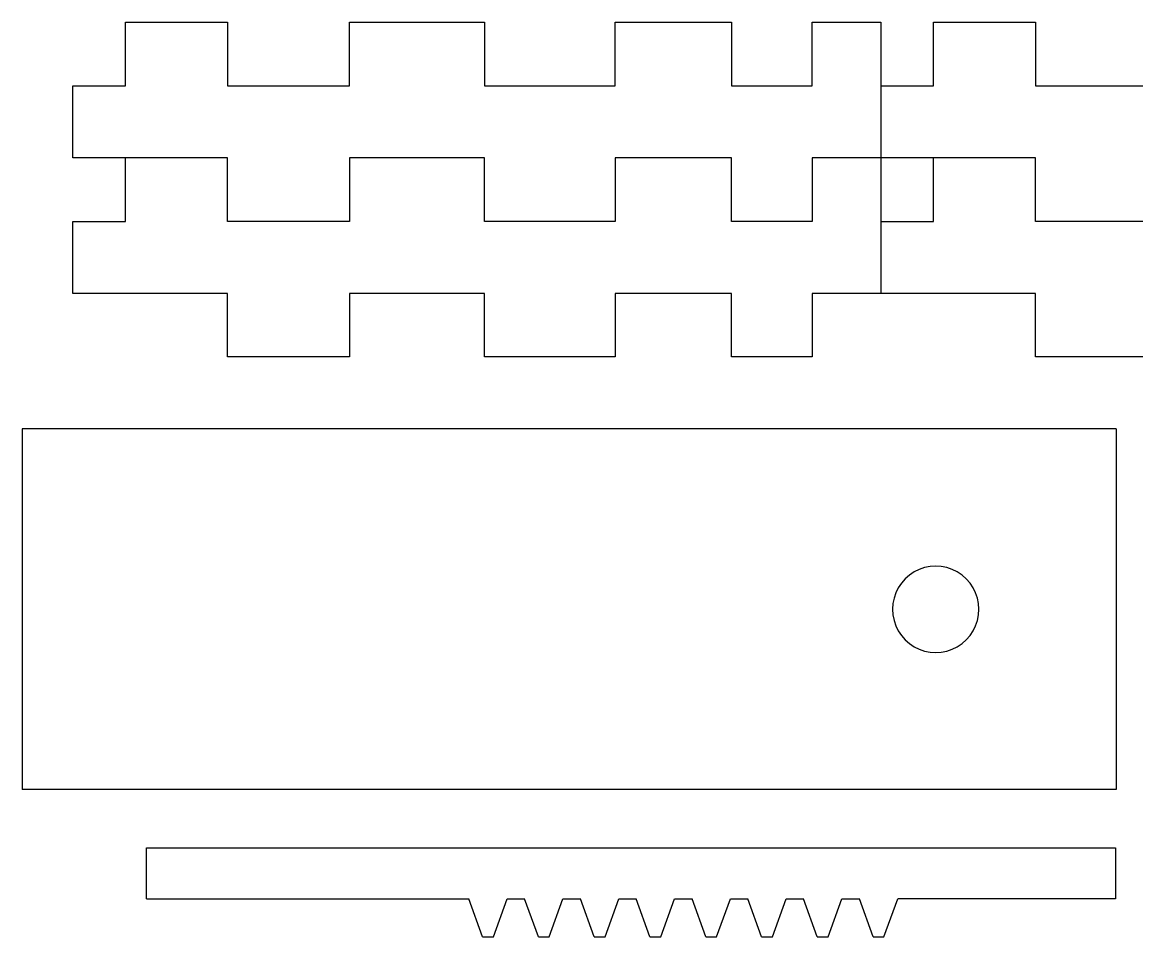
# Model space of a CAD drawing. Extents: x 6 to 157, y 201 to 289.
# Drawn here: x 6.1 to 84.5, y 220.9 to 285.3 of the extents above; entities that cross this region are included whole.
import ezdxf

# ---------------------------------------------------------------- set-up
doc = ezdxf.new("R2010")
doc.units = 0
doc.layers.add('SECTION_JOG_LINES', color=7, linetype='CONTINUOUS')
doc.layers.add('VIEW_HATCHES', color=7, linetype='CONTINUOUS')

msp = doc.modelspace()

# ---------------------------------------------------------------- linework, layer by layer
at = {"layer": 'SECTION_JOG_LINES', "color": 7}
for points in [[(13.372768, 285.264583), (20.539978, 285.264583)], [(13.372768, 280.787581), (13.372768, 285.264583)], [(20.539978, 285.264583), (20.539978, 280.787581)], [(29.124069, 285.264583), (38.627886, 285.264583)], [(29.124069, 280.787581), (29.124069, 285.264583)], [(38.627886, 285.264583), (38.627886, 280.787581)], [(47.825128, 285.264583), (56.025492, 285.264583)], [(47.825128, 280.787581), (47.825128, 285.264583)], [(56.025492, 285.264583), (56.025492, 280.787581)], [(61.697635, 285.264583), (66.526188, 285.264583)], [(61.697635, 280.787581), (61.697635, 285.264583)], [(66.526188, 285.264583), (66.526188, 275.727581)], [(70.24238, 285.264581), (77.40959, 285.264581)], [(70.24238, 280.787581), (70.24238, 285.264581)], [(77.40959, 285.264581), (77.40959, 280.787581)], [(9.656575, 280.787581), (13.372768, 280.787581)], [(9.656575, 275.727581), (9.656575, 280.787581)], [(20.539978, 280.787581), (29.124069, 280.787581)], [(38.627886, 280.787581), (47.825128, 280.787581)], [(56.025492, 280.787581), (61.697635, 280.787581)], [(66.526188, 280.787581), (70.24238, 280.787581)], [(77.40959, 280.787581), (85.993682, 280.787581)], [(20.539978, 275.727581), (9.656575, 275.727581)], [(13.37277, 271.25058), (13.37277, 275.727581)], [(20.539978, 271.250583), (20.539978, 275.727581)], [(29.124069, 275.727581), (29.124069, 271.250583)], [(38.627886, 275.727581), (29.124069, 275.727581)], [(38.627886, 271.250583), (38.627886, 275.727581)], [(47.825128, 275.727581), (47.825128, 271.250583)], [(56.025492, 275.727581), (47.825128, 275.727581)], [(56.025492, 271.250583), (56.025492, 275.727581)], [(61.697635, 275.727581), (61.697635, 271.250583)], [(66.526188, 275.727581), (61.697635, 275.727581)], [(66.526188, 275.727581), (66.526188, 266.190581)], [(77.40959, 275.727581), (66.526188, 275.727581)], [(70.242382, 271.25058), (70.242382, 275.727581)], [(77.40959, 271.250583), (77.40959, 275.727581)], [(9.656576, 266.190581), (9.656576, 271.25058)], [(9.656576, 271.25058), (13.37277, 271.25058)], [(29.124069, 271.250583), (20.539978, 271.250583)], [(47.825128, 271.250583), (38.627886, 271.250583)], [(61.697635, 271.250583), (56.025492, 271.250583)], [(66.526188, 271.25058), (70.242382, 271.25058)], [(85.993682, 271.250583), (77.40959, 271.250583)], [(20.53998, 266.190581), (9.656576, 266.190581)], [(20.53998, 261.713582), (20.53998, 266.190581)], [(29.124071, 266.190581), (29.124071, 261.713582)], [(38.627886, 266.190581), (29.124071, 266.190581)], [(38.627886, 261.713582), (38.627886, 266.190581)], [(47.825128, 266.190581), (47.825128, 261.713582)], [(56.025492, 266.190581), (47.825128, 266.190581)], [(56.025492, 261.713582), (56.025492, 266.190581)], [(61.697635, 266.190581), (61.697635, 261.713582)], [(66.526188, 266.190581), (61.697635, 266.190581)], [(77.409593, 266.190581), (66.526188, 266.190581)], [(77.409593, 261.713582), (77.409593, 266.190581)], [(29.124071, 261.713582), (20.53998, 261.713582)], [(47.825128, 261.713582), (38.627886, 261.713582)], [(61.697635, 261.713582), (56.025492, 261.713582)], [(85.993684, 261.713582), (77.409593, 261.713582)], [(83.097841, 256.646856), (6.097842, 256.646856), (6.097842, 231.266858)], [(83.097841, 256.646856), (83.097841, 231.266858)], [(83.097841, 231.266858), (6.097842, 231.266858)]]:
    msp.add_lwpolyline(points, dxfattribs=at)
at = {"layer": 'VIEW_HATCHES', "color": 7}
msp.add_lwpolyline([(73.437843, 243.956857)], close=True, dxfattribs=at)
for points in [[(14.847115, 227.170939), (83.053941, 227.170939)], [(14.847115, 223.570939), (14.847115, 227.170939)], [(83.053941, 227.170939), (83.053941, 223.570939)], [(14.847115, 223.570939), (37.533085, 223.570939)], [(38.499883, 220.914681), (37.533085, 223.570939)], [(38.499883, 220.914681), (39.265614, 220.914681), (40.232409, 223.570939), (41.460079, 223.570939)], [(42.426874, 220.914681), (41.460079, 223.570939)], [(42.426874, 220.914681), (43.192607, 220.914681), (44.159403, 223.570939), (45.387069, 223.570939)], [(46.353865, 220.914681), (45.387069, 223.570939)], [(46.353865, 220.914681), (47.119598, 220.914681), (48.086394, 223.570939), (49.31406, 223.570939)], [(50.280856, 220.914681), (49.31406, 223.570939)], [(50.280856, 220.914681), (51.046589, 220.914681), (52.013384, 223.570939), (53.241051, 223.570939)], [(54.207847, 220.914681), (53.241051, 223.570939)], [(54.207847, 220.914681), (54.97358, 220.914681), (55.940375, 223.570939), (57.168042, 223.570939)], [(58.134837, 220.914681), (57.168042, 223.570939)], [(58.134837, 220.914681), (58.900571, 220.914681), (59.867366, 223.570939), (61.095033, 223.570939)], [(62.061828, 220.914681), (61.095033, 223.570939)], [(62.061828, 220.914681), (62.827561, 220.914681), (63.794357, 223.570939), (65.022024, 223.570939)], [(65.988819, 220.914681), (65.022024, 223.570939)], [(65.988819, 220.914681), (66.75455, 220.914681), (67.721345, 223.570939)], [(83.053941, 223.570939), (67.721345, 223.570939)]]:
    msp.add_lwpolyline(points, dxfattribs=at)
for points in [[(71.917842, 246.589575), (70.977263, 247.132618), (69.818421, 247.132618), (68.877842, 246.589575)], [(68.877842, 246.589575), (67.937263, 246.046531), (67.357842, 245.042945), (67.357842, 243.956857)], [(73.437843, 243.956857), (73.437843, 245.042945), (72.858422, 246.046531), (71.917842, 246.589575)], [(67.357842, 243.956857), (67.357842, 242.87077), (67.937263, 241.867183), (68.877842, 241.32414)], [(71.917842, 241.32414), (72.858422, 241.867183), (73.437843, 242.87077), (73.437843, 243.956857)], [(68.877842, 241.32414), (69.818421, 240.781096), (70.977263, 240.781096), (71.917842, 241.32414)]]:
    msp.add_open_spline(points, degree=3, dxfattribs=at)

doc.saveas('drawing.dxf')
